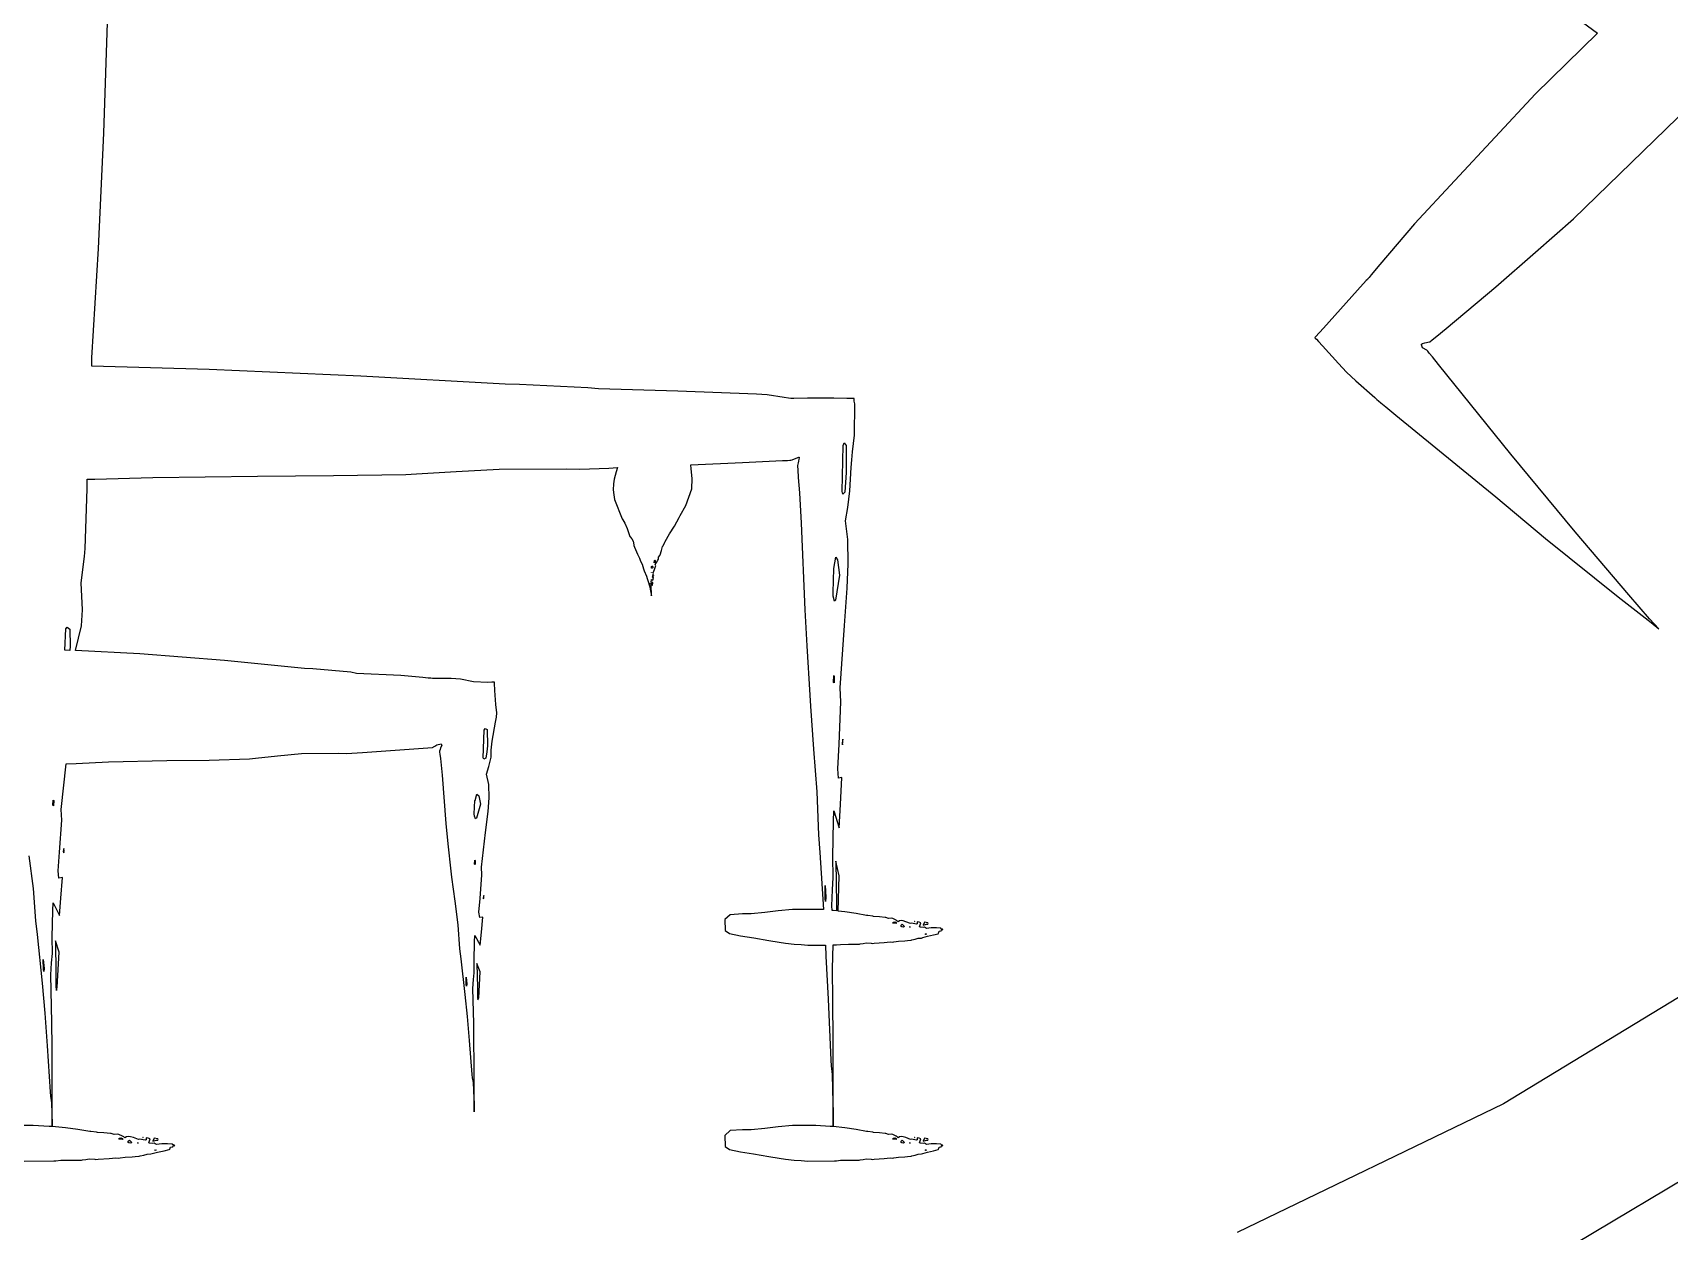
# Model space of a CAD drawing. Extents: x 0 to 792, y 0 to 189.
# Drawn here: x 395.44 to 426.69, y 40.76 to 63.64 of the extents above; entities that cross this region are included whole.
import ezdxf

# ---------------------------------------------------------------- set-up
doc = ezdxf.new("R2010")
doc.units = 0

msp = doc.modelspace()

# ---------------------------------------------------------------- linework, layer by layer
at = {"layer": 'Layer 1'}
for p, q in [((396.803502, 61.723412), (396.878573, 64.029252)), ((424.769138, 64.032394), (425.318006, 63.635435)), ((425.318006, 63.635435), (424.134586, 62.479425)), ((424.134586, 62.479425), (421.823006, 59.995545)), ((424.855059, 60.088501), (427.064219, 62.237651)), ((396.69908, 59.525872), (396.803502, 61.723412)), ((421.823006, 59.995545), (421.15738, 59.218605)), ((424.131552, 59.451354), (424.855059, 60.088501)), ((396.571798, 57.439522), (396.69908, 59.525872)), ((423.377424, 58.789399), (424.131552, 59.451354)), ((421.15738, 59.218605), (420.994055, 59.021445)), ((420.90204, 58.912231), (420.734149, 58.726859)), ((420.922676, 58.935147), (420.90204, 58.912231)), ((420.932867, 58.947426), (420.922676, 58.935147)), ((420.953266, 58.972073), (420.932867, 58.947426)), ((420.994055, 59.021445), (420.953266, 58.972073)), ((422.427659, 58.000095), (423.377424, 58.789399)), ((420.734149, 58.726859), (420.082781, 58.005217)), ((419.930686, 57.836245), (419.921217, 57.825695)), ((419.921217, 57.825695), (419.928555, 57.815061)), ((419.928555, 57.815061), (419.9478, 57.793632)), ((420.082781, 58.005217), (419.930686, 57.836245)), ((422.158684, 57.779939), (422.248363, 57.853297)), ((422.248363, 57.853297), (422.427659, 58.000095)), ((419.9478, 57.793632), (419.986284, 57.751016)), ((419.986284, 57.751016), (420.063135, 57.665785)), ((420.063135, 57.665785), (420.369035, 57.327923)), ((421.957031, 57.699165), (421.976135, 57.709056)), ((421.95794, 57.685731), (421.957031, 57.699165)), ((421.971769, 57.62597), (421.95794, 57.685731)), ((422.054793, 57.584766), (421.971769, 57.62597)), ((421.976135, 57.709056), (422.020336, 57.725377)), ((422.020336, 57.725377), (422.104966, 57.742686)), ((422.060293, 57.581715), (422.054793, 57.584766)), ((422.073874, 57.565312), (422.060293, 57.581715)), ((422.103341, 57.52855), (422.073874, 57.565312)), ((422.162274, 57.455192), (422.103341, 57.52855)), ((422.104966, 57.742686), (422.113845, 57.74325)), ((422.113845, 57.74325), (422.158684, 57.779939)), ((396.572043, 57.276734), (396.571798, 57.439522)), ((398.812813, 57.212441), (396.572043, 57.276734)), ((401.709243, 57.08633), (398.812813, 57.212441)), ((420.369035, 57.327923), (420.524045, 57.161096)), ((422.280161, 57.308394), (422.162274, 57.455192)), ((423.660991, 55.595514), (422.280161, 57.308394)), ((404.459143, 56.932773), (401.709243, 57.08633)), ((404.735255, 56.930382), (404.459143, 56.932773)), ((406.041945, 56.864359), (404.735255, 56.930382)), ((406.24164, 56.842436), (406.041945, 56.864359)), ((420.524045, 57.161096), (420.70441, 56.998965)), ((420.70441, 56.998965), (421.061497, 56.678166)), ((407.756, 56.801554), (406.24164, 56.842436)), ((409.26085, 56.745174), (407.756, 56.801554)), ((409.464956, 56.730338), (409.26085, 56.745174)), ((409.790008, 56.679315), (409.464956, 56.730338)), ((409.871023, 56.667281), (409.790008, 56.679315)), ((409.912606, 56.66283), (409.871023, 56.667281)), ((409.973899, 56.659782), (409.912606, 56.66283)), ((410.231539, 56.666539), (409.973899, 56.659782)), ((410.738723, 56.667035), (410.231539, 56.666539)), ((410.98606, 56.659616), (410.738723, 56.667035)), ((411.114138, 56.662006), (410.98606, 56.659616)), ((411.122184, 56.662173), (411.114138, 56.662006)), ((411.122853, 56.654917), (411.122184, 56.662173)), ((411.124264, 56.640492), (411.122853, 56.654917)), ((411.127425, 56.611988), (411.124264, 56.640492)), ((411.135256, 56.556187), (411.127425, 56.611988)), ((411.133092, 55.958853), (411.135256, 56.556187)), ((421.061497, 56.678166), (421.105781, 56.638438)), ((421.105781, 56.638438), (421.132744, 56.6161)), ((421.132744, 56.6161), (421.180722, 56.577436)), ((421.180722, 56.577436), (421.276624, 56.500039)), ((421.276624, 56.500039), (421.468044, 56.344831)), ((421.468044, 56.344831), (421.850384, 56.033676)), ((411.094631, 55.643989), (411.133092, 55.958853)), ((421.850384, 56.033676), (423.374074, 54.781066)), ((410.89334, 54.88345), (410.914, 55.7607)), ((410.914, 55.7607), (410.914388, 55.760642)), ((410.914388, 55.760642), (410.931358, 55.813135)), ((410.931358, 55.813135), (410.969345, 55.763597)), ((410.969345, 55.763597), (410.973404, 55.533868)), ((411.079012, 55.490178), (411.094631, 55.643989)), ((403.525748, 55.268326), (404.347525, 55.312589)), ((404.347525, 55.312589), (405.624185, 55.320255)), ((405.624185, 55.320255), (405.889863, 55.313481)), ((405.889863, 55.313481), (406.442736, 55.334004)), ((406.442736, 55.334004), (406.607638, 55.340597)), ((406.607638, 55.340597), (406.579159, 55.260398)), ((408.007025, 55.396816), (408.995764, 55.436544)), ((408.01057, 55.31678), (408.007025, 55.396816)), ((408.032885, 55.131736), (408.01057, 55.31678)), ((408.995764, 55.436544), (409.75353, 55.475448)), ((409.75353, 55.475448), (409.849009, 55.479735)), ((409.849009, 55.479735), (409.897176, 55.481547)), ((409.897176, 55.481547), (409.909241, 55.481877)), ((409.909241, 55.481877), (409.912373, 55.482289)), ((409.912373, 55.482289), (409.915898, 55.483032)), ((409.915898, 55.483032), (409.94416, 55.489461)), ((409.94416, 55.489461), (410.017425, 55.521352)), ((410.017425, 55.521352), (410.067725, 55.539733)), ((410.044163, 55.382149), (410.041575, 55.367891)), ((410.041575, 55.367891), (410.046852, 55.296508)), ((410.05404, 55.431109), (410.044163, 55.382149)), ((410.063097, 55.465068), (410.05404, 55.431109)), ((410.070516, 55.504797), (410.063097, 55.465068)), ((410.067725, 55.539733), (410.072402, 55.54006)), ((410.072712, 55.525568), (410.070516, 55.504797)), ((410.072402, 55.54006), (410.072743, 55.535446)), ((410.072743, 55.535446), (410.072712, 55.525568)), ((410.973404, 55.533868), (410.975097, 55.247771)), ((411.044971, 54.900342), (411.066092, 55.346428)), ((411.066092, 55.346428), (411.079012, 55.490178)), ((424.891481, 54.114494), (423.660991, 55.595514)), ((396.481245, 54.938222), (396.485478, 55.118322)), ((396.485478, 55.118322), (396.629976, 55.123348)), ((396.629976, 55.123348), (397.734876, 55.152857)), ((397.734876, 55.152857), (399.736996, 55.178492)), ((399.736996, 55.178492), (401.187876, 55.187723)), ((401.187876, 55.187723), (402.568256, 55.208576)), ((402.568256, 55.208576), (402.772404, 55.223816)), ((402.772404, 55.223816), (403.525748, 55.268326)), ((406.52988, 55.031999), (406.523573, 54.915944)), ((406.543213, 55.119039), (406.52988, 55.031999)), ((406.579159, 55.260398), (406.543213, 55.119039)), ((408.023242, 54.93919), (408.032885, 55.131736)), ((410.046852, 55.296508), (410.058121, 55.151277)), ((410.058121, 55.151277), (410.081419, 54.860729)), ((410.975097, 55.247771), (410.945526, 54.871171)), ((396.44536, 53.796472), (396.481245, 54.938222)), ((406.523573, 54.915944), (406.538658, 54.8214)), ((406.538658, 54.8214), (406.552227, 54.730651)), ((406.552227, 54.730651), (406.69541, 54.366827)), ((407.911555, 54.619133), (408.023242, 54.93919)), ((410.081419, 54.860729), (410.114439, 54.282597)), ((410.907045, 54.833585), (410.89334, 54.88345)), ((410.945526, 54.871171), (410.907045, 54.833585)), ((411.004921, 54.580534), (411.044971, 54.900342)), ((423.374074, 54.781066), (424.321759, 53.986078)), ((406.69541, 54.366827), (406.711338, 54.341427)), ((407.693242, 54.22671), (407.783407, 54.386532)), ((407.783407, 54.386532), (407.80426, 54.426508)), ((407.80426, 54.426508), (407.911555, 54.619133)), ((410.961278, 54.325016), (411.004921, 54.580534)), ((406.711338, 54.341427), (406.745648, 54.283318)), ((406.745648, 54.283318), (406.789675, 54.178049)), ((406.789675, 54.178049), (406.815021, 54.101724)), ((406.815021, 54.101724), (406.842397, 54.029193)), ((407.514977, 53.92973), (407.601771, 54.074386)), ((407.601771, 54.074386), (407.693242, 54.22671)), ((410.114439, 54.282597), (410.18356, 52.626517)), ((411.005262, 53.968364), (410.961278, 54.325016)), ((425.911151, 52.913644), (424.891481, 54.114494)), ((396.431565, 53.641594), (396.44536, 53.796472)), ((406.842397, 54.029193), (406.850987, 54.018396)), ((406.850987, 54.018396), (406.877694, 53.978749)), ((406.877694, 53.978749), (406.903915, 53.935569)), ((406.903915, 53.935569), (406.920318, 53.868474)), ((406.920318, 53.868474), (406.920524, 53.854461)), ((406.920524, 53.854461), (406.933433, 53.825367)), ((406.933433, 53.825367), (406.990978, 53.691097)), ((407.41822, 53.677181), (407.445163, 53.756392)), ((407.445163, 53.756392), (407.468808, 53.836012)), ((407.468808, 53.836012), (407.478011, 53.846483)), ((407.478011, 53.846483), (407.511898, 53.915224)), ((407.511898, 53.915224), (407.514977, 53.92973)), ((411.010557, 53.506367), (411.005262, 53.968364)), ((424.321759, 53.986078), (425.707189, 52.872928)), ((396.366522, 53.139789), (396.431565, 53.641594)), ((406.990978, 53.691097), (407.00941, 53.651284)), ((407.00941, 53.651284), (407.029295, 53.611637)), ((407.029295, 53.611637), (407.036619, 53.572651)), ((407.036619, 53.572651), (407.044544, 53.558227)), ((407.044544, 53.558227), (407.074722, 53.497315)), ((407.074722, 53.497315), (407.102899, 53.41019)), ((407.253768, 53.427842), (407.257, 53.4519)), ((407.25392, 53.423803), (407.253768, 53.427842)), ((407.257, 53.4519), (407.257465, 53.451915)), ((407.257465, 53.451915), (407.26684, 53.463204)), ((407.287818, 53.445153), (407.265647, 53.420095)), ((407.26684, 53.463204), (407.277658, 53.460565)), ((407.277658, 53.460565), (407.287818, 53.445153)), ((407.303662, 53.528902), (407.311, 53.5712)), ((407.307672, 53.526346), (407.303662, 53.528902)), ((407.319201, 53.528321), (407.307672, 53.526346)), ((407.311, 53.5712), (407.31135, 53.571182)), ((407.31135, 53.571182), (407.316605, 53.573079)), ((407.313098, 53.394462), (407.328459, 53.431967)), ((407.316605, 53.573079), (407.328114, 53.57044)), ((407.328853, 53.548105), (407.319201, 53.528321)), ((407.322733, 53.499545), (407.336178, 53.512981)), ((407.334693, 53.480754), (407.322733, 53.499545)), ((407.328114, 53.57044), (407.328853, 53.548105)), ((407.328459, 53.431967), (407.335105, 53.45652)), ((407.340445, 53.468731), (407.334693, 53.480754)), ((407.335105, 53.45652), (407.340445, 53.468731)), ((407.336178, 53.512981), (407.348923, 53.529796)), ((407.348923, 53.529796), (407.378471, 53.575129)), ((407.378471, 53.575129), (407.387765, 53.596064)), ((407.387765, 53.596064), (407.389134, 53.631672)), ((407.389134, 53.631672), (407.412389, 53.666456)), ((407.412389, 53.666456), (407.41822, 53.677181)), ((410.738987, 53.418282), (410.771587, 53.634151)), ((410.771587, 53.634151), (410.809405, 53.582883)), ((410.809405, 53.582883), (410.845969, 53.290769)), ((410.991258, 53.040088), (411.010557, 53.506367)), ((396.390166, 52.625298), (396.366522, 53.139789)), ((407.102899, 53.41019), (407.115841, 53.374088)), ((407.115841, 53.374088), (407.13514, 53.324386)), ((407.13514, 53.324386), (407.139291, 53.313588)), ((407.139291, 53.313588), (407.158022, 53.270482)), ((407.158022, 53.270482), (407.175444, 53.227621)), ((407.175444, 53.227621), (407.186067, 53.184441)), ((407.186067, 53.184441), (407.19229, 53.166472)), ((407.19229, 53.166472), (407.212892, 53.102179)), ((407.218084, 53.120233), (407.217333, 53.133585)), ((407.217333, 53.133585), (407.221, 53.1217)), ((407.219641, 53.117595), (407.218084, 53.120233)), ((407.221309, 53.121715), (407.219641, 53.117595)), ((407.221, 53.1217), (407.221309, 53.121715)), ((407.24723, 53.113216), (407.250176, 53.129125)), ((407.251113, 53.049999), (407.24723, 53.113216)), ((407.250176, 53.129125), (407.253281, 53.141405)), ((407.252301, 53.162343), (407.254342, 53.198033)), ((407.253281, 53.141405), (407.252301, 53.162343)), ((407.26064, 53.419107), (407.25392, 53.423803)), ((407.254342, 53.198033), (407.256165, 53.208419)), ((407.255235, 53.337412), (407.255896, 53.344416)), ((407.25834, 53.336847), (407.255235, 53.337412)), ((407.255896, 53.344416), (407.258718, 53.343759)), ((407.256165, 53.208419), (407.281489, 53.191519)), ((407.258718, 53.343759), (407.25834, 53.336847)), ((407.265647, 53.420095), (407.26064, 53.419107)), ((407.265, 53.1581), (407.266959, 53.114663)), ((407.279817, 53.143182), (407.265, 53.1581)), ((407.265, 53.1581), (407.265, 53.1581)), ((407.266959, 53.114663), (407.266372, 53.096694)), ((407.272253, 53.096694), (407.279817, 53.143182)), ((407.276081, 53.25063), (407.281726, 53.275441)), ((407.279451, 53.241317), (407.276081, 53.25063)), ((407.294082, 53.241882), (407.279451, 53.241317)), ((407.281489, 53.191519), (407.287681, 53.214766)), ((407.281726, 53.275441), (407.291409, 53.31789)), ((407.287681, 53.214766), (407.294082, 53.241882)), ((407.289298, 53.331984), (407.313098, 53.394462)), ((407.291409, 53.31789), (407.289298, 53.331984)), ((407.299701, 53.280596), (407.297, 53.2768)), ((407.297, 53.2768), (407.298617, 53.274824)), ((407.298617, 53.274824), (407.300203, 53.277627)), ((407.300203, 53.277627), (407.299701, 53.280596)), ((410.726079, 52.960162), (410.738987, 53.418282)), ((410.845969, 53.290769), (410.768564, 52.813199)), ((407.212892, 53.102179), (407.222897, 53.062532)), ((407.222897, 53.062532), (407.232859, 53.019425)), ((407.232859, 53.019425), (407.244306, 52.958265)), ((407.244306, 52.958265), (407.245748, 52.952415)), ((407.245748, 52.952415), (407.249242, 52.943759)), ((407.249242, 52.943759), (407.251765, 52.915404)), ((407.251782, 53.018108), (407.251113, 53.049999)), ((407.251765, 52.915404), (407.252908, 52.906585)), ((407.252699, 52.978376), (407.251782, 53.018108)), ((407.252814, 52.896462), (407.25239, 52.904364)), ((407.25239, 52.904364), (407.252639, 52.897193)), ((407.252639, 52.897193), (407.253, 52.8911)), ((407.252982, 52.921339), (407.252699, 52.978376)), ((407.253, 52.8911), (407.252814, 52.896462)), ((407.252908, 52.906585), (407.252982, 52.921339)), ((407.253, 52.8911), (407.253, 52.8911)), ((407.266372, 53.096694), (407.268646, 53.092571)), ((407.268646, 53.092571), (407.272253, 53.096694)), ((410.72662, 52.884827), (410.726, 52.9602)), ((410.726, 52.9602), (410.726079, 52.960162)), ((410.750646, 52.794818), (410.72662, 52.884827)), ((410.768564, 52.813199), (410.750646, 52.794818)), ((410.941381, 52.327111), (410.991258, 53.040088)), ((425.707189, 52.872928), (426.340275, 52.386702)), ((426.309346, 52.452231), (425.911151, 52.913644)), ((396.37264, 52.323374), (396.390166, 52.625298)), ((410.18356, 52.626517), (410.219056, 51.938925)), ((396.057164, 51.856246), (396.076812, 52.266315)), ((396.076812, 52.266315), (396.09939, 52.294174)), ((396.09939, 52.294174), (396.151813, 52.255436)), ((396.151813, 52.255436), (396.160643, 51.933565)), ((396.261478, 51.847452), (396.37264, 52.323374)), ((410.860008, 51.138621), (410.941381, 52.327111)), ((426.484218, 52.264054), (426.309346, 52.452231)), ((426.340275, 52.386702), (426.484218, 52.264054)), ((396.160643, 51.933565), (396.149, 51.8523)), ((410.219056, 51.938925), (410.276682, 50.994746)), ((396.149213, 51.852295), (396.057164, 51.856246)), ((396.149, 51.8523), (396.149213, 51.852295)), ((397.487648, 51.784068), (396.261478, 51.847452)), ((399.101428, 51.658039), (397.487648, 51.784068)), ((400.633568, 51.5044), (399.101428, 51.658039)), ((400.787413, 51.502091), (400.633568, 51.5044)), ((401.515444, 51.436068), (400.787413, 51.502091)), ((401.626707, 51.414055), (401.515444, 51.436068)), ((402.470452, 51.373254), (401.626707, 51.414055)), ((402.88877, 51.33459), (402.470452, 51.373254)), ((402.993294, 51.32371), (402.88877, 51.33459)), ((403.045647, 51.319341), (402.993294, 51.32371)), ((403.071857, 51.317445), (403.045647, 51.319341)), ((403.104405, 51.31596), (403.071857, 51.317445)), ((403.434323, 51.316621), (403.104405, 51.31596)), ((403.608067, 51.301784), (403.434323, 51.316621)), ((403.859431, 51.25101), (403.608067, 51.301784)), ((404.130198, 51.23831), (403.859431, 51.25101)), ((404.207267, 51.246141), (404.130198, 51.23831)), ((404.243934, 51.247377), (404.207267, 51.246141)), ((404.260399, 51.245966), (404.243934, 51.247377)), ((404.261398, 51.228903), (404.260399, 51.245966)), ((410.731579, 51.242426), (410.734043, 51.375211)), ((410.743232, 51.231462), (410.731579, 51.242426)), ((410.734043, 51.375211), (410.744592, 51.362435)), ((410.744592, 51.362435), (410.743232, 51.231462)), ((404.263305, 51.086144), (404.261398, 51.228903)), ((404.28662, 50.820322), (404.263305, 51.086144)), ((410.276682, 50.994746), (410.28956, 50.78926)), ((410.869259, 50.871566), (410.860008, 51.138621)), ((404.303796, 50.66322), (404.28662, 50.820322)), ((404.29779, 50.575449), (404.303796, 50.66322)), ((410.28956, 50.78926), (410.350966, 49.968719)), ((410.83528, 50.063881), (410.869259, 50.871566)), ((404.040669, 49.80309), (404.061697, 50.329632)), ((404.061697, 50.329632), (404.078667, 50.362519)), ((404.078667, 50.362519), (404.116654, 50.342326)), ((404.116654, 50.342326), (404.122383, 50.033149)), ((404.213293, 50.122274), (404.280335, 50.484534)), ((404.280335, 50.484534), (404.29779, 50.575449)), ((402.805623, 49.981215), (402.983423, 49.994733)), ((402.983423, 49.994733), (403.072323, 50.001507)), ((403.072323, 50.001507), (403.090103, 50.004893)), ((403.090103, 50.004893), (403.095253, 50.008356)), ((403.095253, 50.008356), (403.12196, 50.026901)), ((403.12196, 50.026901), (403.137042, 50.036957)), ((403.137042, 50.036957), (403.158209, 50.04726)), ((403.158209, 50.04726), (403.237809, 50.06556)), ((403.23063, 49.990057), (403.220377, 49.962681)), ((403.252843, 50.035227), (403.23063, 49.990057)), ((403.237809, 50.06556), (403.252843, 50.035227)), ((404.122383, 50.033149), (404.111069, 49.918567)), ((404.196323, 49.946215), (404.213293, 50.122274)), ((410.814613, 49.59167), (410.83528, 50.063881)), ((410.906536, 50.160238), (410.896469, 50.088198)), ((410.896469, 50.088198), (410.903, 50.0502)), ((410.903, 50.0502), (410.908853, 50.104519)), ((410.903, 50.0502), (410.903, 50.0502)), ((410.908853, 50.104519), (410.906536, 50.160238)), ((395.986475, 48.8159), (396.084406, 49.684495)), ((396.084406, 49.684495), (396.271488, 49.695047)), ((396.271488, 49.695047), (396.887082, 49.724472)), ((396.887082, 49.724472), (398.002592, 49.750106)), ((398.002592, 49.750106), (398.810963, 49.759419)), ((398.810963, 49.759419), (399.580052, 49.780273)), ((399.580052, 49.780273), (399.693787, 49.795513)), ((399.693787, 49.795513), (400.113527, 49.840022)), ((400.113527, 49.840022), (400.571387, 49.884283)), ((400.571387, 49.884283), (401.282697, 49.891948)), ((401.282697, 49.891948), (401.430722, 49.885192)), ((401.430722, 49.885192), (401.738764, 49.905633)), ((401.738764, 49.905633), (402.450009, 49.955335)), ((402.450009, 49.955335), (402.805623, 49.981215)), ((403.210146, 49.924844), (403.209847, 49.921878)), ((403.209847, 49.921878), (403.211331, 49.91174)), ((403.211106, 49.929379), (403.210146, 49.924844)), ((403.220377, 49.962681), (403.211106, 49.929379)), ((403.211331, 49.91174), (403.217235, 49.87127)), ((403.217235, 49.87127), (403.228713, 49.79041)), ((403.228713, 49.79041), (403.261733, 49.468211)), ((404.054362, 49.775229), (404.040669, 49.80309)), ((404.092854, 49.796164), (404.054362, 49.775229)), ((404.111069, 49.918567), (404.092854, 49.796164)), ((404.152186, 49.634236), (404.192222, 49.812439)), ((404.192222, 49.812439), (404.192564, 49.876484)), ((404.192564, 49.876484), (404.196323, 49.946215)), ((410.350966, 49.968719), (410.410704, 49.153617)), ((403.261733, 49.468211), (403.330855, 48.545543)), ((404.108532, 49.491889), (404.152186, 49.634236)), ((404.152516, 49.293078), (404.108532, 49.491889)), ((410.828594, 49.41396), (410.814613, 49.59167)), ((410.88689, 49.424922), (410.828594, 49.41396)), ((410.86381, 48.910095), (410.88689, 49.424922)), ((403.886296, 48.986682), (403.918907, 49.106942)), ((403.918907, 49.106942), (403.956725, 49.07842)), ((403.956725, 49.07842), (403.993278, 48.915632)), ((404.157811, 49.035748), (404.152516, 49.293078)), ((410.410704, 49.153617), (410.445601, 48.332334)), ((395.827323, 48.894721), (395.830405, 48.995443)), ((395.841758, 48.886395), (395.827323, 48.894721)), ((395.830405, 48.995443), (395.843508, 48.985717)), ((395.842, 48.8864), (395.841758, 48.886395)), ((395.843508, 48.985717), (395.842, 48.8864)), ((395.996686, 48.613298), (395.986475, 48.8159)), ((403.873393, 48.731507), (403.886, 48.9867)), ((403.886, 48.9867), (403.886296, 48.986682)), ((403.993278, 48.915632), (403.91587, 48.649564)), ((404.088636, 48.378738), (404.138513, 48.775943)), ((404.138513, 48.775943), (404.157811, 49.035748)), ((410.728509, 48.592428), (410.735906, 48.788931)), ((410.735906, 48.788931), (410.840402, 48.467966)), ((410.840402, 48.467966), (410.86381, 48.910095)), ((395.952422, 48.000467), (395.996686, 48.613298)), ((403.330855, 48.545543), (403.366339, 48.162432)), ((403.873926, 48.689456), (403.873393, 48.731507)), ((403.897943, 48.63926), (403.873926, 48.689456)), ((403.91587, 48.649564), (403.897943, 48.63926)), ((410.719989, 47.913247), (410.728509, 48.592428)), ((403.366339, 48.162432), (403.423966, 47.636396)), ((404.007262, 47.716535), (404.088636, 48.378738)), ((410.445601, 48.332334), (410.468461, 47.992082)), ((395.37133, 47.928373), (395.451157, 47.309937)), ((395.926317, 47.642166), (395.952422, 48.000467)), ((396.038874, 48.07359), (396.026346, 48.018943)), ((396.026346, 48.018943), (396.034, 47.9901)), ((396.034, 47.9901), (396.041358, 48.031304)), ((396.034, 47.9901), (396.034, 47.9901)), ((396.041358, 48.031304), (396.038874, 48.07359)), ((403.878899, 47.77437), (403.881363, 47.848389)), ((403.881363, 47.848389), (403.891912, 47.841218)), ((403.891912, 47.841218), (403.890552, 47.768272)), ((410.468461, 47.992082), (410.540252, 46.904482)), ((410.724078, 47.515709), (410.719989, 47.913247)), ((410.839493, 47.548602), (410.775821, 47.832063)), ((410.775821, 47.832063), (410.785865, 47.005587)), ((395.942335, 47.507402), (395.926317, 47.642166)), ((396.011398, 47.515643), (395.942335, 47.507402)), ((395.981818, 47.125113), (396.011398, 47.515643)), ((403.423966, 47.636396), (403.436855, 47.521907)), ((403.436855, 47.521907), (403.498252, 47.064707)), ((403.890552, 47.768272), (403.878899, 47.77437)), ((403.982534, 47.117716), (404.016514, 47.567756)), ((404.016514, 47.567756), (404.007262, 47.716535)), ((410.710715, 47.281044), (410.724078, 47.515709)), ((410.817127, 46.876425), (410.839493, 47.548602)), ((395.451157, 47.309937), (395.499134, 46.686887)), ((410.571664, 47.111772), (410.569841, 47.366136)), ((410.569841, 47.366136), (410.585, 47.1404)), ((410.697733, 46.978463), (410.710715, 47.281044)), ((395.814071, 46.368874), (395.823827, 46.884115)), ((395.823827, 46.884115), (395.832441, 47.033128)), ((395.832441, 47.033128), (395.95295, 46.789644)), ((395.95295, 46.789644), (395.981818, 47.125113)), ((403.498252, 47.064707), (403.557999, 46.610629)), ((403.961856, 46.854615), (403.982534, 47.117716)), ((404.054064, 47.171343), (404.044, 47.1312)), ((404.044, 47.1312), (404.050531, 47.110101)), ((404.044, 47.1312), (404.044, 47.1312)), ((404.050531, 47.110101), (404.056384, 47.14035)), ((404.056384, 47.14035), (404.054064, 47.171343)), ((409.676532, 46.879508), (409.41682, 46.847527)), ((409.946638, 46.904567), (409.676532, 46.879508)), ((410.395701, 46.908933), (409.946638, 46.904567)), ((410.540252, 46.904482), (410.395701, 46.908933)), ((410.578084, 47.060834), (410.571664, 47.111772)), ((410.58575, 47.140372), (410.578084, 47.060834)), ((410.585, 47.1404), (410.58575, 47.140372)), ((410.705296, 46.886063), (410.697733, 46.978463)), ((410.722131, 46.885321), (410.705296, 46.886063)), ((410.785208, 46.879394), (410.722131, 46.885321)), ((410.785865, 47.005587), (410.785208, 46.879394)), ((410.946385, 46.862743), (410.817127, 46.876425)), ((395.499134, 46.686887), (395.527766, 46.428654)), ((403.557999, 46.610629), (403.592896, 46.153003)), ((403.975837, 46.755623), (403.961856, 46.854615)), ((404.034141, 46.761722), (403.975837, 46.755623)), ((404.011053, 46.474883), (404.034141, 46.761722)), ((408.759674, 46.807387), (408.654851, 46.713751)), ((408.654851, 46.713751), (408.663883, 46.503321)), ((408.99365, 46.823129), (408.759674, 46.807387)), ((409.156831, 46.82412), (408.99365, 46.823129)), ((409.41682, 46.847527), (409.156831, 46.82412)), ((411.160095, 46.831417), (410.946385, 46.862743)), ((411.363013, 46.793336), (411.160095, 46.831417)), ((411.383384, 46.79383), (411.363013, 46.793336)), ((411.479799, 46.778252), (411.383384, 46.79383)), ((411.494531, 46.771904), (411.479799, 46.778252)), ((411.606291, 46.766136), (411.494531, 46.771904)), ((411.717317, 46.755411), (411.606291, 46.766136)), ((411.732382, 46.751291), (411.717317, 46.755411)), ((411.781187, 46.731755), (411.732382, 46.751291)), ((411.83123, 46.738266), (411.781187, 46.731755)), ((411.860582, 46.731343), (411.83123, 46.738266)), ((411.924132, 46.701507), (411.860582, 46.731343)), ((411.863346, 46.650532), (411.867, 46.6661)), ((411.866055, 46.643857), (411.863346, 46.650532)), ((411.925299, 46.638168), (411.866055, 46.643857)), ((411.867, 46.6661), (411.867099, 46.666102)), ((411.867099, 46.666102), (411.898409, 46.670389)), ((411.898409, 46.670389), (411.926196, 46.660003)), ((411.947726, 46.686752), (411.924132, 46.701507)), ((411.928968, 46.644094), (411.925299, 46.638168)), ((411.926196, 46.660003), (411.928968, 46.644094)), ((411.966581, 46.669607), (411.947726, 46.686752)), ((411.992896, 46.690955), (411.966581, 46.669607)), ((412.026988, 46.696881), (411.992896, 46.690955)), ((412.017472, 46.588542), (412.021, 46.6057)), ((412.033401, 46.574033), (412.017472, 46.588542)), ((412.021, 46.6057), (412.021254, 46.605684)), ((412.021254, 46.605684), (412.042807, 46.623159)), ((412.061391, 46.69177), (412.026988, 46.696881)), ((412.067205, 46.568182), (412.033401, 46.574033)), ((412.042807, 46.623159), (412.078046, 46.588294)), ((412.113997, 46.673637), (412.061391, 46.69177)), ((412.07276, 46.568428), (412.067205, 46.568182)), ((412.079406, 46.579804), (412.07276, 46.568428)), ((412.078046, 46.588294), (412.079406, 46.579804)), ((412.201689, 46.640335), (412.113997, 46.673637)), ((412.184147, 46.572385), (412.185095, 46.57799)), ((412.193954, 46.571149), (412.184147, 46.572385)), ((412.185095, 46.57799), (412.194758, 46.577332)), ((412.194758, 46.577332), (412.193954, 46.571149)), ((412.221388, 46.647094), (412.201689, 46.640335)), ((412.280991, 46.633246), (412.221388, 46.647094)), ((412.277795, 46.677171), (412.273683, 46.675196)), ((412.273683, 46.675196), (412.279, 46.67)), ((412.281802, 46.674287), (412.277795, 46.677171)), ((412.279, 46.67), (412.281802, 46.674287)), ((412.279, 46.67), (412.279, 46.67)), ((412.315837, 46.623766), (412.280991, 46.633246)), ((412.328943, 46.633824), (412.315837, 46.623766)), ((412.366126, 46.66201), (412.328139, 46.671078)), ((412.328139, 46.671078), (412.328943, 46.633824)), ((412.398745, 46.6508), (412.366126, 46.66201)), ((412.37507, 46.575052), (412.398745, 46.6508)), ((412.389567, 46.570022), (412.37507, 46.575052)), ((412.439682, 46.563512), (412.389567, 46.570022)), ((412.469013, 46.566644), (412.439682, 46.563512)), ((412.465915, 46.662607), (412.445, 46.6078)), ((412.445, 46.6078), (412.505983, 46.623376)), ((412.445, 46.6078), (412.445, 46.6078)), ((412.531236, 46.651234), (412.465915, 46.662607)), ((412.486333, 46.554941), (412.469013, 46.566644)), ((412.508651, 46.542164), (412.486333, 46.554941)), ((412.505983, 46.623376), (412.531185, 46.625603)), ((412.597246, 46.553786), (412.508651, 46.542164)), ((412.531185, 46.625603), (412.536976, 46.636891)), ((412.536976, 46.636891), (412.531236, 46.651234)), ((412.642097, 46.554941), (412.597246, 46.553786)), ((412.697796, 46.558401), (412.642097, 46.554941)), ((412.77782, 46.548924), (412.697796, 46.558401)), ((395.527766, 46.428654), (395.62413, 45.500632)), ((395.818747, 46.067117), (395.814071, 46.368874)), ((395.948028, 46.092204), (395.876812, 46.307257)), ((395.876812, 46.307257), (395.886602, 45.68025)), ((403.867241, 45.919489), (403.875764, 46.297904)), ((403.875764, 46.297904), (403.88315, 46.407364)), ((403.88315, 46.407364), (403.987654, 46.228503)), ((403.987654, 46.228503), (404.011053, 46.474883)), ((408.663883, 46.503321), (408.744381, 46.446199)), ((408.744381, 46.446199), (408.952319, 46.403093)), ((408.952319, 46.403093), (409.206228, 46.362949)), ((409.206228, 46.362949), (409.495943, 46.312835)), ((409.495943, 46.312835), (409.694277, 46.282256)), ((409.694277, 46.282256), (409.816389, 46.265041)), ((409.816389, 46.265041), (409.979231, 46.24493)), ((409.979231, 46.24493), (410.111841, 46.23611)), ((410.785268, 46.232982), (410.866797, 46.241059)), ((410.866797, 46.241059), (411.014523, 46.24501)), ((411.014523, 46.24501), (411.121584, 46.243444)), ((411.121584, 46.243444), (411.223429, 46.244268)), ((411.223429, 46.244268), (411.238502, 46.248061)), ((411.238502, 46.248061), (411.2941, 46.258362)), ((411.2941, 46.258362), (411.354732, 46.26809)), ((411.354732, 46.26809), (411.448935, 46.262567)), ((411.448935, 46.262567), (411.46853, 46.25828)), ((411.46853, 46.25828), (411.509331, 46.261001)), ((411.509331, 46.261001), (411.697703, 46.273941)), ((411.697703, 46.273941), (411.753619, 46.280288)), ((411.753619, 46.280288), (411.809183, 46.289189)), ((411.809183, 46.289189), (411.863954, 46.282842)), ((411.863954, 46.282842), (411.884139, 46.287377)), ((411.884139, 46.287377), (411.969652, 46.30378)), ((411.969652, 46.30378), (412.091854, 46.308064)), ((412.091854, 46.308064), (412.142595, 46.312599)), ((412.142595, 46.312599), (412.212256, 46.323324)), ((412.212256, 46.323324), (412.227411, 46.325799)), ((412.227411, 46.325799), (412.287962, 46.342529)), ((412.287962, 46.342529), (412.348112, 46.360168)), ((412.348112, 46.360168), (412.408705, 46.361983)), ((412.408705, 46.361983), (412.433822, 46.368905)), ((412.433822, 46.368905), (412.524077, 46.39553)), ((412.47997, 46.434158), (412.496, 46.4427)), ((412.498732, 46.429295), (412.47997, 46.434158)), ((412.496, 46.4427), (412.496629, 46.442732)), ((412.496629, 46.442732), (412.502494, 46.433827)), ((412.502494, 46.433827), (412.498732, 46.429295)), ((412.524077, 46.39553), (412.579768, 46.40781)), ((412.579768, 46.40781), (412.640214, 46.423555)), ((412.640214, 46.423555), (412.72601, 46.444739)), ((412.72601, 46.444739), (412.734234, 46.45397)), ((412.734234, 46.45397), (412.746369, 46.494274)), ((412.746369, 46.494274), (412.786191, 46.500785)), ((412.798422, 46.527573), (412.77782, 46.548924)), ((412.786191, 46.500785), (412.798422, 46.527573)), ((412.812518, 46.535692), (412.799909, 46.526706)), ((412.799909, 46.526706), (412.811418, 46.515332)), ((412.811418, 46.515332), (412.82, 46.5258)), ((412.82, 46.5258), (412.812518, 46.535692)), ((412.82, 46.5258), (412.82, 46.5258)), ((395.648656, 45.76079), (395.645348, 45.95383)), ((395.645348, 45.95383), (395.664204, 45.782468)), ((395.803818, 45.889162), (395.818747, 46.067117)), ((395.912468, 45.420606), (395.948028, 46.092204)), ((403.592896, 46.153003), (403.615756, 45.963426)), ((403.615756, 45.963426), (403.694038, 45.281936)), ((410.111841, 46.23611), (410.239259, 46.2263)), ((410.239259, 46.2263), (410.575225, 46.228115)), ((410.575225, 46.228115), (410.586497, 46.01414)), ((410.586497, 46.01414), (410.628409, 45.194914)), ((410.714052, 45.777831), (410.720998, 46.228943)), ((410.720998, 46.228943), (410.749629, 46.229107)), ((410.749629, 46.229107), (410.785268, 46.232982)), ((428.316343, 46.110716), (423.520633, 43.194168)), ((395.656064, 45.722125), (395.648656, 45.76079)), ((395.664204, 45.782468), (395.656, 45.7221)), ((395.656, 45.7221), (395.656064, 45.722125)), ((395.78958, 45.659608), (395.803818, 45.889162)), ((395.808156, 44.748643), (395.78958, 45.659608)), ((395.886602, 45.68025), (395.884, 45.4211)), ((403.718983, 45.472997), (403.71716, 45.614672)), ((403.71716, 45.614672), (403.733, 45.4888)), ((403.85797, 45.567206), (403.871333, 45.697931)), ((403.871333, 45.697931), (403.867241, 45.919489)), ((403.923, 45.8743), (403.933056, 45.413875)), ((403.986675, 45.716375), (403.923, 45.8743)), ((403.923, 45.8743), (403.923, 45.8743)), ((403.957217, 45.223144), (403.986675, 45.716375)), ((410.716897, 45.169863), (410.714052, 45.777831)), ((395.62413, 45.500632), (395.671053, 44.928023)), ((395.884, 45.4211), (395.895086, 45.361591)), ((395.884, 45.4211), (395.884, 45.4211)), ((395.895086, 45.361591), (395.912468, 45.420606)), ((403.725404, 45.444561), (403.718983, 45.472997)), ((403.733069, 45.488822), (403.725404, 45.444561)), ((403.733, 45.4888), (403.733069, 45.488822)), ((403.844988, 45.398646), (403.85797, 45.567206)), ((403.861357, 44.729684), (403.844988, 45.398646)), ((403.933056, 45.413875), (403.931275, 45.223474)), ((403.694038, 45.281936), (403.733809, 44.861321)), ((403.931275, 45.223474), (403.941525, 45.179789)), ((403.941525, 45.179789), (403.957217, 45.223144)), ((410.628409, 45.194914), (410.679277, 44.032394)), ((410.720987, 44.415097), (410.716897, 45.169863)), ((395.671053, 44.928023), (395.718827, 44.306457)), ((395.811359, 44.287475), (395.808156, 44.748643)), ((403.733809, 44.861321), (403.775434, 44.404931)), ((403.864179, 44.391001), (403.861357, 44.729684)), ((403.775434, 44.404931), (403.82659, 43.757232)), ((403.868299, 43.970468), (403.864179, 44.391001)), ((410.722116, 43.330547), (410.720987, 44.415097)), ((395.718827, 44.306457), (395.774371, 43.424426)), ((395.81579, 43.714787), (395.811359, 44.287475)), ((403.82659, 43.757232), (403.833439, 43.695169)), ((403.869428, 43.366208), (403.868299, 43.970468)), ((410.679277, 44.032394), (410.686138, 43.920956)), ((410.686138, 43.920956), (410.703314, 43.756601)), ((410.703314, 43.756601), (410.715656, 43.21688)), ((395.81713, 42.891935), (395.81579, 43.714787)), ((403.833439, 43.695169), (403.850626, 43.603594)), ((403.850626, 43.603594), (403.862968, 43.302824)), ((424.890847, 40.527727), (429.82572, 43.485493)), ((395.774371, 43.424426), (395.781523, 43.33994)), ((395.781523, 43.33994), (395.798944, 43.215229)), ((395.798944, 43.215229), (395.811514, 42.805742)), ((403.862968, 43.302824), (403.868996, 43.210097)), ((403.868568, 43.210165), (403.868548, 43.202909)), ((403.868548, 43.202909), (403.869, 43.1856)), ((403.868611, 43.209753), (403.868568, 43.210165)), ((403.869, 43.1856), (403.868611, 43.209753)), ((403.87099, 43.101861), (403.868763, 43.185523)), ((403.868763, 43.185523), (403.869991, 43.110187)), ((403.868996, 43.210097), (403.869428, 43.366208)), ((410.715656, 43.21688), (410.721684, 43.050301)), ((410.721684, 43.050301), (410.722116, 43.330547)), ((423.520633, 43.194168), (418.437475, 40.741836)), ((395.811514, 42.805742), (395.812832, 42.762717)), ((395.816924, 42.762446), (395.81713, 42.891935)), ((403.869991, 43.110187), (403.872, 43.0454)), ((403.872, 43.0454), (403.87099, 43.101861)), ((403.872, 43.0454), (403.872, 43.0454)), ((410.721568, 43.050258), (410.721548, 43.0374)), ((410.721548, 43.0374), (410.722, 43.0069)), ((410.721611, 43.049597), (410.721568, 43.050258)), ((410.722, 43.0069), (410.721611, 43.049597)), ((410.724193, 42.856169), (410.721966, 43.006924)), ((410.721966, 43.006924), (410.723205, 42.871088)), ((410.723205, 42.871088), (410.725, 42.7622)), ((410.72513, 42.762203), (410.724193, 42.856169)), ((395.453521, 42.786207), (394.953274, 42.781838)), ((395.75461, 42.766426), (395.453521, 42.786207)), ((395.812832, 42.762717), (395.75461, 42.766426)), ((396.066408, 42.739944), (395.816924, 42.762446)), ((396.304493, 42.708618), (396.066408, 42.739944)), ((396.530522, 42.670453), (396.304493, 42.708618)), ((396.55321, 42.67095), (396.530522, 42.670453)), ((396.660621, 42.655453), (396.55321, 42.67095)), ((396.677032, 42.649106), (396.660621, 42.655453)), ((396.801492, 42.643337), (396.677032, 42.649106)), ((396.925181, 42.632539), (396.801492, 42.643337)), ((396.941965, 42.628416), (396.925181, 42.632539)), ((396.996335, 42.608883), (396.941965, 42.628416)), ((397.052074, 42.615476), (396.996335, 42.608883)), ((397.084775, 42.608471), (397.052074, 42.615476)), ((397.155579, 42.578632), (397.084775, 42.608471)), ((397.087946, 42.527765), (397.092, 42.5433)), ((397.090966, 42.52109), (397.087946, 42.527765)), ((397.156958, 42.515401), (397.090966, 42.52109)), ((397.092, 42.5433), (397.092137, 42.543262)), ((397.092137, 42.543262), (397.127014, 42.54763)), ((397.127014, 42.54763), (397.157962, 42.537245)), ((397.181862, 42.563957), (397.155579, 42.578632)), ((397.161067, 42.521254), (397.156958, 42.515401)), ((397.157962, 42.537245), (397.161067, 42.521254)), ((397.202859, 42.546741), (397.181862, 42.563957)), ((397.232182, 42.56817), (397.202859, 42.546741)), ((397.27015, 42.574097), (397.232182, 42.56817)), ((397.263858, 42.482925), (397.287875, 42.500319)), ((397.308478, 42.568904), (397.27015, 42.574097)), ((397.287875, 42.500319), (397.327121, 42.465453)), ((397.367082, 42.550842), (397.308478, 42.568904)), ((397.464767, 42.517461), (397.367082, 42.550842)), ((397.486721, 42.524302), (397.464767, 42.517461)), ((397.553114, 42.510453), (397.486721, 42.524302)), ((397.549651, 42.554471), (397.545076, 42.552496)), ((397.545076, 42.552496), (397.551, 42.5473)), ((397.554121, 42.551587), (397.549651, 42.554471)), ((397.551, 42.5473), (397.554121, 42.551587)), ((397.551, 42.5473), (397.551, 42.5473)), ((397.591928, 42.500973), (397.553114, 42.510453)), ((397.606527, 42.511029), (397.591928, 42.500973)), ((397.647946, 42.539138), (397.60563, 42.548203)), ((397.60563, 42.548203), (397.606527, 42.511029)), ((397.684285, 42.52801), (397.647946, 42.539138)), ((397.657909, 42.452262), (397.684285, 42.52801)), ((397.759295, 42.53981), (397.736, 42.485)), ((397.736, 42.485), (397.803928, 42.500579)), ((397.832054, 42.528437), (397.759295, 42.53981)), ((397.803928, 42.500579), (397.831992, 42.502805)), ((397.831992, 42.502805), (397.838444, 42.514094)), ((397.838444, 42.514094), (397.832054, 42.528437)), ((408.759476, 42.68462), (408.654653, 42.590903)), ((408.654653, 42.590903), (408.663684, 42.380473)), ((408.993452, 42.700362), (408.759476, 42.68462)), ((409.156633, 42.701268), (408.993452, 42.700362)), ((409.416622, 42.724693), (409.156633, 42.701268)), ((409.676334, 42.756674), (409.416622, 42.724693)), ((409.94644, 42.781812), (409.676334, 42.756674)), ((410.395503, 42.78618), (409.94644, 42.781812)), ((410.665784, 42.766399), (410.395503, 42.78618)), ((410.721896, 42.762448), (410.665784, 42.766399)), ((410.725, 42.7622), (410.721896, 42.762448)), ((410.725, 42.7622), (410.725, 42.7622)), ((410.946183, 42.73995), (410.72513, 42.762203)), ((411.159893, 42.708623), (410.946183, 42.73995)), ((411.362811, 42.670458), (411.159893, 42.708623)), ((411.383182, 42.670955), (411.362811, 42.670458)), ((411.479597, 42.655458), (411.383182, 42.670955)), ((411.494329, 42.649111), (411.479597, 42.655458)), ((411.606089, 42.643342), (411.494329, 42.649111)), ((411.717115, 42.632545), (411.606089, 42.643342)), ((411.73218, 42.628421), (411.717115, 42.632545)), ((411.780985, 42.608889), (411.73218, 42.628421)), ((411.831029, 42.615481), (411.780985, 42.608889)), ((411.86038, 42.608477), (411.831029, 42.615481)), ((411.92393, 42.578637), (411.86038, 42.608477)), ((411.863187, 42.527784), (411.867, 42.5433)), ((411.865896, 42.521109), (411.863187, 42.527784)), ((411.92514, 42.51542), (411.865896, 42.521109)), ((411.86694, 42.543281), (411.89825, 42.547649)), ((411.867, 42.5433), (411.86694, 42.543281)), ((411.89825, 42.547649), (411.926037, 42.537264)), ((411.947524, 42.563962), (411.92393, 42.578637)), ((411.928809, 42.521273), (411.92514, 42.51542)), ((411.926037, 42.537264), (411.928809, 42.521273)), ((411.966379, 42.546746), (411.947524, 42.563962)), ((411.992694, 42.568175), (411.966379, 42.546746)), ((412.026786, 42.574102), (411.992694, 42.568175)), ((412.021095, 42.482944), (412.042648, 42.500338)), ((412.061189, 42.568909), (412.026786, 42.574102)), ((412.042648, 42.500338), (412.077887, 42.465472)), ((412.113795, 42.550847), (412.061189, 42.568909)), ((412.201487, 42.517466), (412.113795, 42.550847)), ((412.221186, 42.524307), (412.201487, 42.517466)), ((412.280789, 42.510458), (412.221186, 42.524307)), ((412.277795, 42.554471), (412.273683, 42.552496)), ((412.273683, 42.552496), (412.279, 42.5473)), ((412.281802, 42.551587), (412.277795, 42.554471)), ((412.279, 42.5473), (412.281802, 42.551587)), ((412.279, 42.5473), (412.279, 42.5473)), ((412.315635, 42.500978), (412.280789, 42.510458)), ((412.328741, 42.511034), (412.315635, 42.500978)), ((412.365924, 42.539143), (412.327937, 42.548208)), ((412.327937, 42.548208), (412.328741, 42.511034)), ((412.398543, 42.528015), (412.365924, 42.539143)), ((412.374868, 42.452267), (412.398543, 42.528015)), ((412.465915, 42.53981), (412.445, 42.485)), ((412.445, 42.485), (412.505983, 42.500579)), ((412.531236, 42.528437), (412.465915, 42.53981)), ((412.505983, 42.500579), (412.531185, 42.502805)), ((412.531185, 42.502805), (412.536976, 42.514094)), ((412.536976, 42.514094), (412.531236, 42.528437)), ((397.11107, 42.164511), (397.206331, 42.180998)), ((397.206331, 42.180998), (397.342455, 42.185282)), ((397.259644, 42.465775), (397.263, 42.483)), ((397.277388, 42.451266), (397.259644, 42.465775)), ((397.263, 42.483), (397.263858, 42.482925)), ((397.315045, 42.445339), (397.277388, 42.451266)), ((397.321237, 42.445669), (397.315045, 42.445339)), ((397.328645, 42.457046), (397.321237, 42.445669)), ((397.327121, 42.465453), (397.328645, 42.457046)), ((397.342455, 42.185282), (397.398978, 42.189818)), ((397.398978, 42.189818), (397.47659, 42.200449)), ((397.445329, 42.449626), (397.446379, 42.455231)), ((397.45624, 42.44839), (397.445329, 42.449626)), ((397.446379, 42.455231), (397.457134, 42.454573)), ((397.457134, 42.454573), (397.45624, 42.44839)), ((397.47659, 42.200449), (397.493475, 42.203006)), ((397.493475, 42.203006), (397.560926, 42.219657)), ((397.560926, 42.219657), (397.627926, 42.237296)), ((397.627926, 42.237296), (397.695433, 42.239192)), ((397.674054, 42.447151), (397.657909, 42.452262)), ((397.729886, 42.440722), (397.674054, 42.447151)), ((397.695433, 42.239192), (397.723396, 42.246034)), ((397.723396, 42.246034), (397.823943, 42.27274)), ((397.762556, 42.443854), (397.729886, 42.440722)), ((397.736, 42.485), (397.736, 42.485)), ((397.781844, 42.432151), (397.762556, 42.443854)), ((397.774854, 42.311399), (397.793, 42.32)), ((397.795758, 42.306536), (397.774854, 42.311399)), ((397.806727, 42.419374), (397.781844, 42.432151)), ((397.793, 42.32), (397.79341, 42.31997)), ((397.79341, 42.31997), (397.799952, 42.311069)), ((397.799952, 42.311069), (397.795758, 42.306536)), ((397.9054, 42.430996), (397.806727, 42.419374)), ((397.823943, 42.27274), (397.885978, 42.28502)), ((397.885978, 42.28502), (397.953319, 42.300765)), ((397.955371, 42.432151), (397.9054, 42.430996)), ((397.953319, 42.300765), (398.048871, 42.321946)), ((398.017417, 42.435611), (397.955371, 42.432151)), ((398.10656, 42.426049), (398.017417, 42.435611)), ((398.048871, 42.321946), (398.058032, 42.331177)), ((398.058032, 42.331177), (398.071539, 42.371402)), ((398.071539, 42.371402), (398.115904, 42.377995)), ((398.129524, 42.404784), (398.10656, 42.426049)), ((398.115904, 42.377995), (398.129524, 42.404784)), ((398.145666, 42.412974), (398.131623, 42.403906)), ((398.131623, 42.403906), (398.144438, 42.392532)), ((398.144438, 42.392532), (398.154, 42.403)), ((398.154, 42.403), (398.145666, 42.412974)), ((398.154, 42.403), (398.154, 42.403)), ((408.663684, 42.380473), (408.744182, 42.323433)), ((408.744182, 42.323433), (408.95212, 42.280326)), ((408.95212, 42.280326), (409.206029, 42.240183)), ((409.206029, 42.240183), (409.495744, 42.190069)), ((409.495744, 42.190069), (409.694078, 42.15949)), ((411.883937, 42.164516), (411.96945, 42.181004)), ((411.96945, 42.181004), (412.091652, 42.185288)), ((412.017313, 42.465794), (412.021, 42.483)), ((412.033242, 42.451285), (412.017313, 42.465794)), ((412.021, 42.483), (412.021095, 42.482944)), ((412.067046, 42.445358), (412.033242, 42.451285)), ((412.0726, 42.445688), (412.067046, 42.445358)), ((412.079247, 42.457065), (412.0726, 42.445688)), ((412.077887, 42.465472), (412.079247, 42.457065)), ((412.091652, 42.185288), (412.142393, 42.189823)), ((412.142393, 42.189823), (412.212054, 42.200454)), ((412.183988, 42.449645), (412.184936, 42.45525)), ((412.193795, 42.448409), (412.183988, 42.449645)), ((412.184936, 42.45525), (412.194599, 42.454592)), ((412.194599, 42.454592), (412.193795, 42.448409)), ((412.212054, 42.200454), (412.227209, 42.203011)), ((412.227209, 42.203011), (412.28776, 42.219662)), ((412.28776, 42.219662), (412.34791, 42.237301)), ((412.34791, 42.237301), (412.408503, 42.239198)), ((412.389365, 42.447156), (412.374868, 42.452267)), ((412.43948, 42.440727), (412.389365, 42.447156)), ((412.408503, 42.239198), (412.433621, 42.246039)), ((412.433621, 42.246039), (412.523875, 42.272746)), ((412.468811, 42.44386), (412.43948, 42.440727)), ((412.445, 42.485), (412.445, 42.485)), ((412.486131, 42.432156), (412.468811, 42.44386)), ((412.47981, 42.311418), (412.496, 42.32)), ((412.498573, 42.306555), (412.47981, 42.311418)), ((412.508449, 42.41938), (412.486131, 42.432156)), ((412.496, 42.32), (412.49647, 42.319989)), ((412.49647, 42.319989), (412.502335, 42.311088)), ((412.502335, 42.311088), (412.498573, 42.306555)), ((412.597044, 42.431002), (412.508449, 42.41938)), ((412.523875, 42.272746), (412.579566, 42.285025)), ((412.579566, 42.285025), (412.640012, 42.30077)), ((412.641895, 42.432156), (412.597044, 42.431002)), ((412.640012, 42.30077), (412.725808, 42.321951)), ((412.697594, 42.435616), (412.641895, 42.432156)), ((412.777618, 42.426054), (412.697594, 42.435616)), ((412.725808, 42.321951), (412.734032, 42.331183)), ((412.734032, 42.331183), (412.746167, 42.371408)), ((412.746167, 42.371408), (412.785989, 42.378)), ((412.79822, 42.404789), (412.777618, 42.426054)), ((412.785989, 42.378), (412.79822, 42.404789)), ((412.812518, 42.412974), (412.799909, 42.403906)), ((412.799909, 42.403906), (412.811418, 42.392532)), ((412.811418, 42.392532), (412.82, 42.403)), ((412.82, 42.403), (412.812518, 42.412974)), ((412.82, 42.403), (412.82, 42.403)), ((395.279261, 42.103559), (395.8478, 42.10628)), ((395.8478, 42.10628), (395.887, 42.1102)), ((395.887, 42.1102), (395.977811, 42.118277)), ((395.887, 42.1102), (395.887, 42.1102)), ((395.977811, 42.118277), (396.142383, 42.122228)), ((396.142383, 42.122228), (396.261633, 42.12058)), ((396.261633, 42.12058), (396.375086, 42.121486)), ((396.375086, 42.121486), (396.391858, 42.125194)), ((396.391858, 42.125194), (396.453792, 42.13558)), ((396.453792, 42.13558), (396.521339, 42.145224)), ((396.521339, 42.145224), (396.626278, 42.139701)), ((396.626278, 42.139701), (396.648108, 42.135498)), ((396.648108, 42.135498), (396.693545, 42.138219)), ((396.693545, 42.138219), (396.903388, 42.151159)), ((396.903388, 42.151159), (396.965672, 42.157506)), ((396.965672, 42.157506), (397.027572, 42.166407)), ((397.027572, 42.166407), (397.088588, 42.16006)), ((397.088588, 42.16006), (397.11107, 42.164511)), ((409.694078, 42.15949), (409.81619, 42.142274)), ((409.81619, 42.142274), (409.979032, 42.122078)), ((409.979032, 42.122078), (410.111642, 42.113344)), ((410.111642, 42.113344), (410.23906, 42.103534)), ((410.23906, 42.103534), (410.749427, 42.106254)), ((410.749427, 42.106254), (410.785066, 42.110205)), ((410.785066, 42.110205), (410.866595, 42.118283)), ((410.866595, 42.118283), (411.014321, 42.122234)), ((411.014321, 42.122234), (411.121382, 42.120585)), ((411.121382, 42.120585), (411.223227, 42.121491)), ((411.223227, 42.121491), (411.2383, 42.1252)), ((411.2383, 42.1252), (411.293898, 42.135586)), ((411.293898, 42.135586), (411.354531, 42.145229)), ((411.354531, 42.145229), (411.448733, 42.139706)), ((411.448733, 42.139706), (411.468328, 42.135504)), ((411.468328, 42.135504), (411.509129, 42.138224)), ((411.509129, 42.138224), (411.697501, 42.151164)), ((411.697501, 42.151164), (411.753418, 42.157511)), ((411.753418, 42.157511), (411.808981, 42.166413)), ((411.808981, 42.166413), (411.863752, 42.160066)), ((411.863752, 42.160066), (411.883937, 42.164516))]:
    msp.add_line(p, q, dxfattribs=at)

doc.saveas('drawing.dxf')
